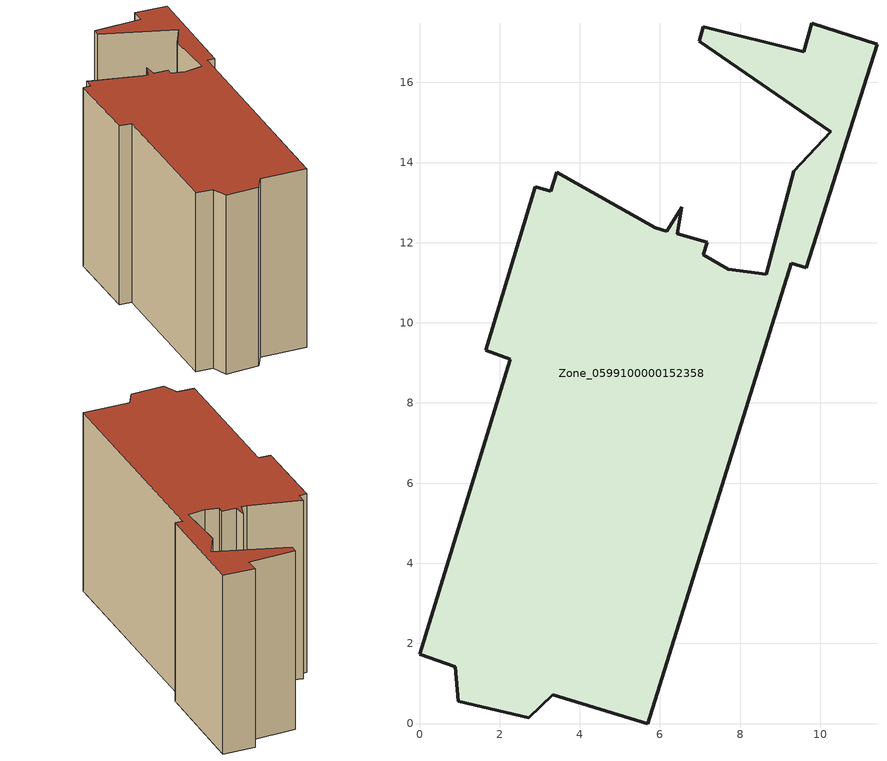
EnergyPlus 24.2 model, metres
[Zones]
Zone_0599100000152358
 floor ground (C_G): 7.08,11.7 7.71,11.34 8.65,11.22 9.34,13.79 10.26,14.77 6.98,17.03 7.09,17.39 9.59,16.77 9.79,17.47 11.42,16.95 9.65,11.38 9.28,11.49 5.7,0 3.33,0.72 2.73,0.14 0.96,0.56 0.89,1.42 0,1.73 2.26,9.09 1.65,9.31 2.89,13.4 3.28,13.28 3.42,13.76 5.89,12.37 6.18,12.29 6.55,12.89 6.43,12.22 7.18,12.01 z0
 wall outside (C_F): 0.89,1.42 0.96,0.56 2.73,0.14 3.33,0.72 5.7,0 9.28,11.49 9.65,11.38 11.42,16.95 9.79,17.47 9.59,16.77 7.09,17.39 6.98,17.03 10.26,14.77 9.34,13.79 8.65,11.22 7.71,11.34 7.08,11.7 7.18,12.01 6.43,12.22 6.55,12.89 6.18,12.29 5.89,12.37 3.42,13.76 3.28,13.28 2.89,13.4 1.65,9.31 2.26,9.09 0,1.73 0.89,1.42 z0:9.97
 roof outside (C_R): 9.34,13.79 8.65,11.22 7.71,11.34 7.08,11.7 7.18,12.01 6.43,12.22 6.55,12.89 6.18,12.29 5.89,12.37 3.42,13.76 3.28,13.28 2.89,13.4 1.65,9.31 2.26,9.09 0,1.73 0.89,1.42 0.96,0.56 2.73,0.14 3.33,0.72 5.7,0 9.28,11.49 9.65,11.38 11.42,16.95 9.79,17.47 9.59,16.77 7.09,17.39 6.98,17.03 10.26,14.77 z9.97
[BUILDING]
Pand.0599100000152358: North Axis=0; Terrain=City; Loads Convergence Tolerance Value=0.04; Temperature Convergence Tolerance Value=0.4; Solar Distribution=FullExterior; Maximum Number of Warmup Days=25; Minimum Number of Warmup Days=1
[Site:Location]
Rotterdam.The.Hague.AP_ZH_NLD Design_Conditions: Latitude=51.96; Longitude=4.45; Time Zone=1; Elevation=-4.5
[SITE:GROUNDTEMPERATURE:BUILDINGSURFACE]
18, 18, 18, 18, 18, 18, 18, 18, 18, 18, 18, 18
[MATERIAL] Thermal Absorptance=0.9; Solar Absorptance=0.7; Visible Absorptance=0.7
Name | Roughness | Thickness | Conductivity | Density | Specific Heat
G.TC.1946 | MediumSmooth | 0.15 | 1 | 540 | 1210
F.TC.1946 | Rough | 0.3 | 0.857143 | 1920 | 840
R.TC.1946 | MediumRough | 0.2 | 0.909091 | 1500 | 1000
[CONSTRUCTION]
C_G: G.TC.1946
C_F: F.TC.1946
C_R: R.TC.1946
[ZONE]
Zone_0599100000152358: Type=1; Multiplier=1; Ceiling Height=Autocalculate; Volume=Autocalculate; Floor Area=autocalculate; Part of Total Floor Area=Yes
[ZONEINFILTRATION:DESIGNFLOWRATE]
Infil_Zone_0599100000152358: Zone or ZoneList or Space or SpaceList=Zone_0599100000152358; Schedule=AlwaysOn; Design Flow Rate Calculation Method=Flow/Area; Flow Rate per Floor Area=0.003; Constant Term Coefficient=1; Temperature Term Coefficient=0; Velocity Term Coefficient=0; Velocity Squared Term Coefficient=0
[HVACTEMPLATE:ZONE:IDEALLOADSAIRSYSTEM]
Zone_0599100000152358: Maximum Heating Supply Air Temperature=50; Minimum Cooling Supply Air Temperature=13; Maximum Heating Supply Air Humidity Ratio=0.0156; Minimum Cooling Supply Air Humidity Ratio=0.0077; Heating Limit=NoLimit; Cooling Limit=NoLimit; Dehumidification Control Type=ConstantSensibleHeatRatio; Cooling Sensible Heat Ratio=0.7; Dehumidification Setpoint=60; Humidification Control Type=None; Humidification Setpoint=30; Outdoor Air Method=None; Outdoor Air Flow Rate per Person=0.00944; Outdoor Air Flow Rate per Zone Floor Area=0; Outdoor Air Flow Rate per Zone=0; Demand Controlled Ventilation Type=None; Outdoor Air Economizer Type=NoEconomizer; Heat Recovery Type=None; Sensible Heat Recovery Effectiveness=0.7; Latent Heat Recovery Effectiveness=0.65
[ZONECONTROL:THERMOSTAT]
ThermostatControl_Zone_0599100000152358: Zone or ZoneList=Zone_0599100000152358; Control Type Schedule=DualSetpointControlType; Control 1=Thermostat_Zone_0599100000152358; Temperature Difference Between Cutout And Setpoint=0
[THERMOSTATSETPOINT:DUALSETPOINT]
Thermostat_Zone_0599100000152358: Heating Setpoint Temperature Schedule=HeatingSetpoint_Zone_0599100000152358; Cooling Setpoint Temperature Schedule=CoolingSetpoint_Zone_0599100000152358
[SCHEDULE:COMPACT]
HeatingSetpoint_Zone_0599100000152358: Through: 12/31, For: AllDays, Until: 24:00, 21
CoolingSetpoint_Zone_0599100000152358: Through: 12/31, For: AllDays, Until: 24:00, 24
DualSetpointControlType: Through: 12/31, For: AllDays, Until: 24:00, 4
AlwaysOn: Through: 12/31, For: AllDays, Until: 24:00, 1
